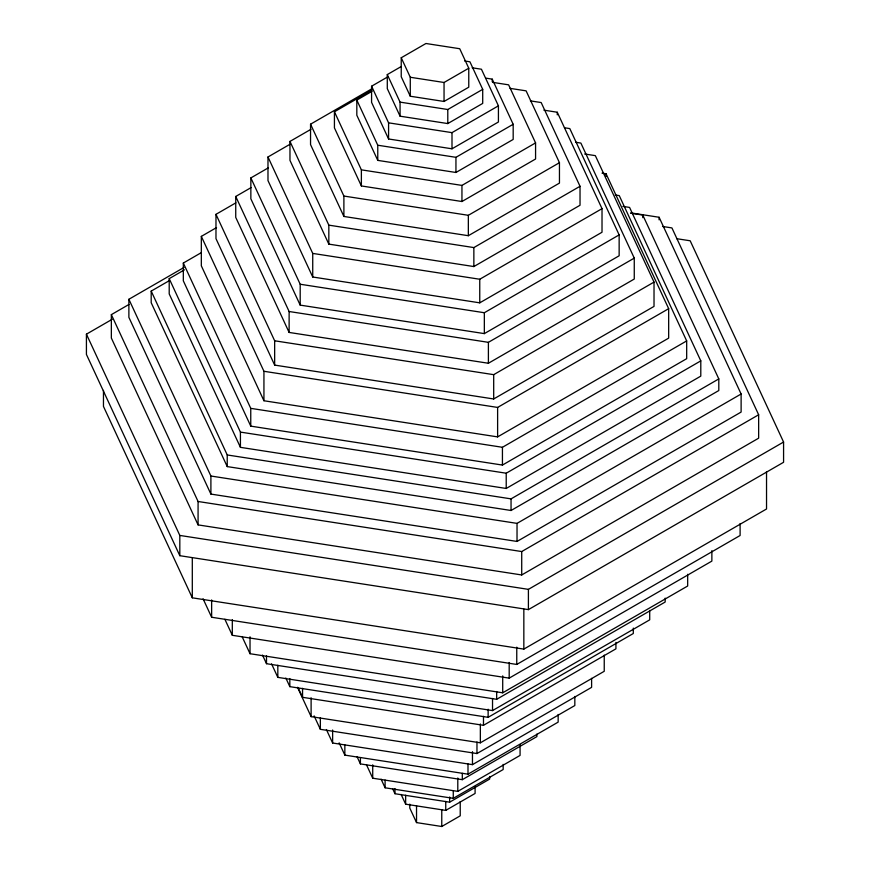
<?xml version="1.0" encoding="UTF-8"?>
<svg xmlns="http://www.w3.org/2000/svg" width="870" height="870" viewBox="0 0 870 870"><rect width="100%" height="100%" fill="white"/><g stroke="black" fill="none" stroke-linecap="round" stroke-linejoin="round"><path stroke-width="1.3" d="M401.233 57.768L425.952 43.5L459.719 48.72L468.767 68.219L468.767 87.185L444.048 101.464L410.281 96.233L401.233 76.745L401.233 57.768L410.281 77.267L410.281 96.233M464.623 60.976L469.93 61.803L482.709 89.349L482.709 103.41L447.789 123.573L400.069 116.188L387.291 88.642L387.291 74.581L401.266 66.522M472.182 67.795L481.425 69.219L498.423 105.835L498.423 121.996L451.998 148.803L388.575 138.982L371.577 102.377L371.577 86.217L387.824 76.832M510.048 88.37L526.111 90.85L559.453 162.701L559.453 183.102L468.343 235.705L343.889 216.456L310.546 144.594L310.546 124.192L372.447 88.457M492.529 82.345L508.624 84.836L535.572 142.898L535.572 159.003L461.948 201.514L361.376 185.952L334.428 127.89L334.428 111.784L371.827 90.186M485.601 78.115L492.235 79.137L513.18 124.279L513.18 139.439L455.945 172.477L377.765 160.384L356.82 115.242L356.82 100.093L372.001 91.317M530.428 100.887L541.173 102.551L580.029 186.289L580.029 205.255L473.856 266.557L328.827 244.122L289.971 160.384L289.971 141.418L310.971 129.293M543.902 110.164L557.268 112.23L602.018 208.659L602.018 232.246L479.751 302.836L312.732 277.008L267.982 180.579L267.982 156.981L290.319 144.083M564.467 127.759L569.807 128.586L619.146 234.9L619.146 255.78L484.34 333.612L300.193 305.12L250.854 198.806L250.854 177.926L268.428 167.779M575.527 142.245L580.877 143.071L634.263 258.118L634.263 279.042L488.396 363.258L289.123 332.438L235.737 217.391L235.737 196.468L251.028 187.637M410.281 77.267L444.048 82.487L468.767 68.219M584.651 153.99L595.341 155.643L654.022 282.097L654.022 306.403L493.692 398.971L274.659 365.096L215.977 238.641L215.977 214.335L235.868 202.84M602.029 173.141L606.064 173.761L668.671 308.676L668.671 338.125L497.618 436.892L263.936 400.744L201.329 265.828L201.329 236.379L216.554 227.581M387.291 74.581L400.069 102.127L447.789 109.511L482.709 89.349M615.231 194.989L619.244 195.609L686.68 340.92L686.68 358.69L502.436 465.069L250.756 426.137L183.32 280.825L183.32 263.044L200.916 252.876M630.902 212.9L659.101 217.261L741.12 394.001L741.12 412.065L517.03 541.444L210.899 494.084L128.88 317.343L128.88 299.28L184.016 267.449M622.866 206.386L629.575 207.419L700.796 360.876L700.796 376.134L506.22 488.462L240.424 447.343L169.204 293.897L169.204 278.639L184.44 269.841M630.717 213.193L642.767 215.064L718.805 378.918L718.805 390.543L511.049 510.494L227.233 466.592L151.195 302.738L151.195 291.102L168.802 280.945M662.527 226.461L671.923 227.918L758.651 414.772L758.651 438.175L521.717 574.961L198.077 524.893L111.349 338.038L111.349 314.635L128.945 304.478M676.773 238.706L690.182 240.783L783.576 442.036L783.576 462.285L528.405 609.62L179.818 555.691L86.424 354.438L86.424 334.178L112.284 319.246M371.577 86.217L388.575 122.833L451.998 132.642L498.423 105.835M356.82 100.093L377.765 145.225L455.945 157.318L513.18 124.279M334.428 111.784L361.376 169.846L461.948 185.408L535.572 142.898M310.546 124.192L343.889 196.054L468.343 215.303L559.453 162.701M289.971 141.418L328.827 225.145L473.856 247.58L580.029 186.289M267.982 156.981L312.732 253.409L479.751 279.248L602.018 208.659M250.854 177.926L300.193 284.24L484.34 312.732L619.146 234.9M235.737 196.468L289.123 311.514L488.396 342.334L634.263 258.118M215.977 214.335L274.659 340.79L493.692 374.665L654.022 282.097M201.329 236.379L263.936 371.283L497.618 407.432L668.671 308.676M183.32 263.044L250.756 408.356L502.436 447.289L686.68 340.92M169.204 278.639L240.424 432.096L506.22 473.215L700.796 360.876M151.195 291.102L227.233 454.956L511.049 498.869L718.805 378.918M128.88 299.28L210.899 476.02L517.03 523.381L741.12 394.001M111.349 314.635L198.077 501.49L521.717 551.558L758.651 414.772M86.424 334.178L179.818 535.431L528.405 589.36L783.576 442.036M103.465 390.412L103.465 406.41L192.303 597.82L523.838 649.107L766.535 508.983L766.535 471.649M203.069 598.778L211.638 617.254L516.758 664.452L740.109 535.496L740.109 523.522M224.895 619.309L232.312 635.296L509.189 678.132L711.867 561.106L711.867 550.677M242.067 636.557L250.027 653.718L502.708 692.803L687.67 586.01L687.67 574.298M262.512 655.088L266.503 663.701L496.672 699.306L665.169 602.029L665.169 598.125M271.56 663.875L277.824 677.371L492.529 710.583L649.705 619.842L649.705 610.414M285.828 678.034L289.83 686.647L488.135 717.326L633.306 633.512L633.306 628.107M297.986 687.485L302.553 697.316L483.481 725.308L615.927 648.835L615.927 642.408M297.507 687.322L311.112 716.641L480.349 742.817L604.237 671.292L604.237 655.121M314.113 715.879L320.356 729.321L476.967 753.55L591.611 687.354L591.611 678.35M326.391 729.549L332.634 743.013L472.464 764.643L574.831 705.537L574.831 696.446M339.148 742.86L344.846 755.116L467.995 774.169L558.159 722.122L558.159 714.455M356.994 756.563L360.408 763.914L462.307 779.672L536.899 736.607L536.899 734.073M366.444 764.697L372.719 778.204L457.794 791.374L520.075 755.41L520.075 744.709M381.103 779.183L385.095 787.796L453.27 798.334L503.175 769.526L503.175 764.382M392.718 788.862L394.969 793.723L449.649 802.173L489.679 779.063L489.679 776.486M401.124 794.44L405.648 804.184L445.744 810.394L475.096 793.451L475.096 787.045M409.77 804.13L409.77 808.034L416.534 822.596L441.764 826.5L460.23 815.832L460.23 801.542M659.101 217.261L659.101 219.838M642.767 215.064L642.767 217.641M606.064 173.761L606.064 176.436M557.268 112.23L557.268 114.851M528.405 589.36L528.405 609.62M523.838 609.109L523.838 649.107M521.717 551.558L521.717 574.961M517.03 523.381L517.03 541.444M516.758 647.16L516.758 664.452M511.049 498.869L511.049 510.494M509.189 662.483L509.189 678.132M506.22 473.215L506.22 488.462M502.708 675.881L502.708 692.803M502.436 447.289L502.436 465.069M497.618 407.432L497.618 436.892M496.672 691.509L496.672 699.306M493.692 374.665L493.692 398.971M492.529 698.458L492.529 710.583M492.235 79.137L492.235 81.671M488.396 342.334L488.396 363.258M488.135 709.224L488.135 717.326M484.34 312.732L484.34 333.612M483.481 716.304L483.481 725.308M480.349 723.949L480.349 742.817M479.751 279.248L479.751 302.836M476.967 741.969L476.967 753.55M473.856 247.58L473.856 266.557M472.464 751.658L472.464 764.643M468.343 215.303L468.343 235.705M467.995 763.958L467.995 774.169M462.307 773.332L462.307 779.672M461.948 185.408L461.948 201.514M457.794 777.997L457.794 791.374M455.945 157.318L455.945 172.477M453.27 790.612L453.27 798.334M451.998 132.642L451.998 148.803M449.649 797.007L449.649 802.173M447.789 109.511L447.789 123.573M445.744 801.433L445.744 810.394M444.048 82.487L444.048 101.464M441.764 809.611L441.764 826.5M416.534 805.707L416.534 822.596M405.648 795.234L405.648 804.184M400.069 102.127L400.069 116.188M394.969 788.546L394.969 793.723M388.575 122.833L388.575 138.982M385.095 780.075L385.095 787.796M377.765 145.225L377.765 160.384M372.719 764.828L372.719 778.204M361.376 169.846L361.376 185.952M360.408 757.563L360.408 763.914M344.846 744.905L344.846 755.116M343.889 196.054L343.889 216.456M332.634 730.017L332.634 743.013M328.827 225.145L328.827 244.122M320.356 717.739L320.356 729.321M312.732 253.409L312.732 277.008M311.112 697.762L311.112 716.641M302.553 688.311L302.553 697.316M300.193 284.24L300.193 305.12M289.83 678.546L289.83 686.647M289.123 311.514L289.123 332.438M277.824 665.245L277.824 677.371M274.659 340.79L274.659 365.096M266.503 655.904L266.503 663.701M263.936 371.283L263.936 400.744M250.756 408.356L250.756 426.137M250.027 636.786L250.027 653.718M240.424 432.096L240.424 447.343M232.312 619.657L232.312 635.296M227.233 454.956L227.233 466.592M211.638 599.952L211.638 617.254M210.899 476.02L210.899 494.084M198.077 501.49L198.077 524.893M192.303 557.822L192.303 597.82M179.818 535.431L179.818 555.691"/></g></svg>
